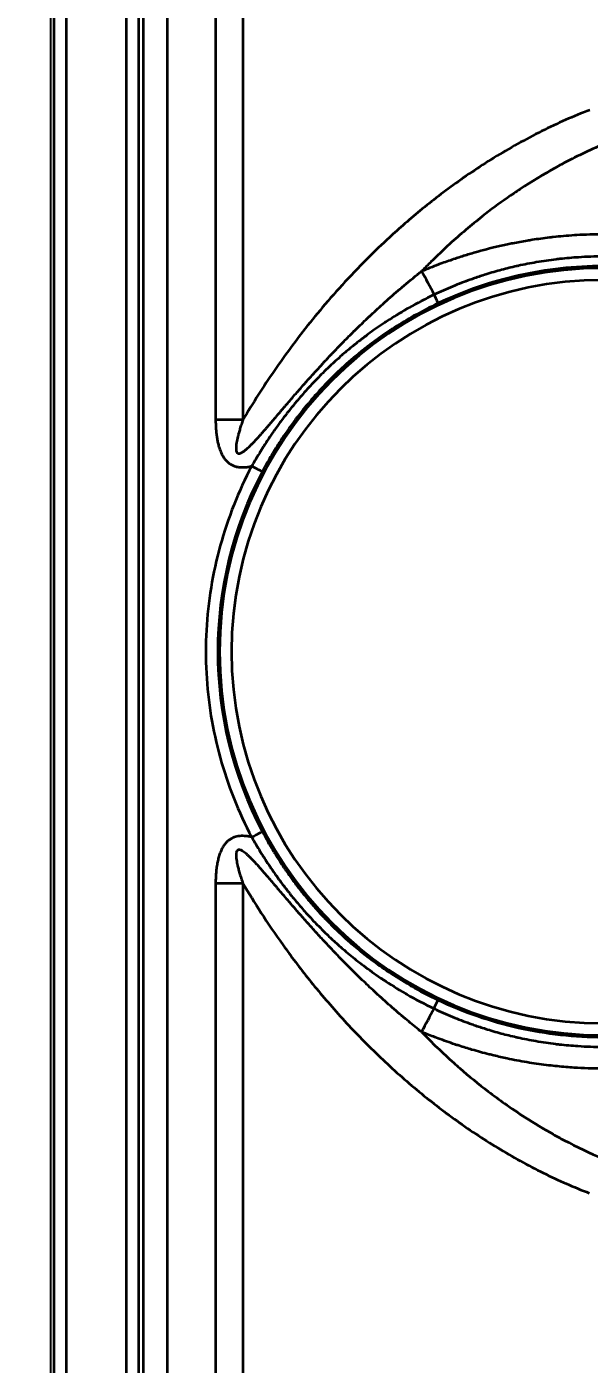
# Model space of a CAD drawing. Header units: millimetres. Extents: x 68 to 2000, y 100 to 2870.
# Drawn here: x 518.3 to 541.7, y 2348.9 to 2404.7 of the extents above; entities that cross this region are included whole.
import ezdxf

# ---------------------------------------------------------------- set-up
doc = ezdxf.new("R2010")
doc.units = ezdxf.units.MM
doc.header["$LTSCALE"] = 10
for name, color, linetype, lineweight in [('_Sichtbarkanten', 7, 'Continuous', 25), ('Bemaßung (ISO)', 7, 'Continuous', 25), ('Sichtbar schmal (ISO)', 7, 'Continuous', 35)]:
    doc.layers.add(name, color=color, linetype=linetype, lineweight=lineweight)
doc.styles.add('Notiztext (DIN)', font='verdana.ttf')
doc.dimstyles.new('Standard (DIN)', dxfattribs={"dimscale": 10, "dimtxt": 2.5, "dimasz": 2.5, "dimexe": 2, "dimexo": 4, "dimgap": 0.5, "dimtad": 1, "dimdec": 1, "dimrnd": 1e-08, "dimtxsty": 'Notiztext (DIN)', "dimcen": 0.09, "dimclrd": 256, "dimclre": 256, "dimclrt": 256, "dimadec": 0, "dimazin": 2, "dimtfac": 1, "dimtmove": 0, "dimatfit": 3, "dimfxl": 0, "dimtolj": 1, "dimtzin": 0, "dimlwd": -1, "dimlwe": -1, "dimarcsym": 0})

# ---------------------------------------------------------------- blocks, each defined once
blk = doc.blocks.new('*D76')
at = {"layer": 'Bemaßung (ISO)', "transparency": 16777216}
for p, q in [((449.279, 2523.67), (288.409, 2523.67)), ((308.409, 2498.67), (308.409, 2098.672)), ((484.32, 2073.672), (288.409, 2073.672))]:
    blk.add_line(p, q, dxfattribs=at)
for points in [[(304.243, 2498.67), (312.576, 2498.67), (308.409, 2523.67)], [(304.243, 2098.672), (312.576, 2098.672), (308.409, 2073.672)]]:
    blk.add_solid(points, dxfattribs=at)
at = {"layer": 'Defpoints', "color": 0, "transparency": 16777216}
for p in [(489.279, 2523.67), (308.409, 2073.672), (524.32, 2073.672)]:
    blk.add_point(p, dxfattribs=at)
at = {"layer": 'Bemaßung (ISO)', "transparency": 16777216, "insert": (277.385, 2267.66), "char_height": 25, "attachment_point": 1, "rotation": 90, "style": 'Notiztext (DIN)'}
blk.add_mtext('\\A1;450', dxfattribs=at)
blk = doc.blocks.new('*D78')
at = {"layer": 'Bemaßung (ISO)', "transparency": 16777216}
for p, q in [((484.438, 2423.661), (377.204, 2423.661)), ((397.204, 1748.679), (397.204, 2398.661)), ((484.438, 1723.679), (377.204, 1723.679))]:
    blk.add_line(p, q, dxfattribs=at)
for points in [[(393.038, 2398.661), (401.371, 2398.661), (397.204, 2423.661)], [(393.038, 1748.679), (401.371, 1748.679), (397.204, 1723.679)]]:
    blk.add_solid(points, dxfattribs=at)
at = {"layer": 'Defpoints', "color": 0, "transparency": 16777216}
for p in [(397.204, 2423.661), (524.438, 2423.661), (524.438, 1723.679)]:
    blk.add_point(p, dxfattribs=at)
at = {"layer": 'Bemaßung (ISO)', "transparency": 16777216, "insert": (366.18, 2043.306), "char_height": 25, "attachment_point": 1, "rotation": 90, "style": 'Notiztext (DIN)'}
blk.add_mtext('\\A1;700', dxfattribs=at)

msp = doc.modelspace()

# ---------------------------------------------------------------- linework, layer by layer
at = {"layer": '_Sichtbarkanten'}
msp.add_line((519.279, 1726.57), (519.279, 2420.77), dxfattribs=at)
at = {"layer": 'Sichtbar schmal (ISO)'}
for p, q in [((526.157, 2421.974), (526.157, 2388.349)), ((527.298, 2421.975), (527.298, 2388.349)), ((519.421, 1725.661), (519.421, 2421.679)), ((519.921, 2421.679), (519.921, 1725.661)), ((522.438, 1725.678), (522.438, 2421.662)), ((522.938, 2421.662), (522.938, 1725.678)), ((523.13, 2421.469), (523.153, 2171.286)), ((524.13, 2421.474), (524.153, 2171.292)), ((526.157, 2368.994), (526.157, 2203.349)), ((527.298, 2368.994), (527.298, 2203.349))]:
    msp.add_line(p, q, dxfattribs=at)
for radius in [16.009, 15.509]:
    msp.add_arc((542.329, 2378.67), radius, 90, 270, dxfattribs=at)
for centre, major_axis, ratio, start_param, end_param in [((536.283, 2391.657), (4.738, -8.806), 0.002481, 1.788189, 1.903747), ((535.232, 2393.663), (0.214, -0.452), 0.008931, 0.017454, 1.353571), ((526.157, 2388.297), (-10, 0), 0.005236, 4.598021, 4.712389), ((542.33, 2378.671), (-16.083, 0), 0.999985, 5.797168, 6.768757), ((527.667, 2386.417), (0.442, -0.234), 0.004629, 4.714836, 6.265732), ((527.664, 2370.932), (0.442, 0.233), 0.004632, 4.709946, 6.265732), ((526.157, 2368.942), (-10, 0), 0.005236, 4.598023, 4.71239), ((536.276, 2365.592), (4.733, 8.809), 0.002478, 1.779828, 1.894426), ((535.222, 2363.684), (0.214, 0.452), 0.013165, 4.921027, 6.265731)]:
    msp.add_ellipse(centre, major_axis=major_axis, ratio=ratio, start_param=start_param, end_param=end_param, dxfattribs=at)
for points, knots in [([(541.768, 2401.271), (541.093, 2401.013), (539.762, 2400.428), (537.738, 2399.298), (535.927, 2398.065), (534.373, 2396.831), (533.048, 2395.637), (531.914, 2394.498), (530.937, 2393.421), (530.083, 2392.396), (529.316, 2391.401), (528.604, 2390.405), (527.93, 2389.389), (527.505, 2388.698), (527.298, 2388.349)], [0, 0, 0, 0, 0.0833333, 0.1666667, 0.25, 0.3333333, 0.4166667, 0.5, 0.5833333, 0.6666667, 0.75, 0.8333333, 0.9166667, 0.9999999, 0.9999999, 0.9999999, 0.9999999]), ([(542.339, 2399.836), (541.756, 2399.593), (541.176, 2399.317), (540.594, 2399.005), (540.5, 2398.955), (540.406, 2398.903), (540.313, 2398.851), (539.824, 2398.579), (539.338, 2398.283), (538.871, 2397.975), (538.69, 2397.856), (538.513, 2397.735), (538.338, 2397.613), (537.975, 2397.358), (537.626, 2397.098), (537.294, 2396.837), (537.052, 2396.647), (536.82, 2396.457), (536.595, 2396.267), (536.363, 2396.07), (536.139, 2395.874), (535.924, 2395.678), (535.648, 2395.428), (535.387, 2395.179), (535.14, 2394.935), (535.008, 2394.804), (534.879, 2394.674), (534.755, 2394.546)], [0, 0, 0, 0, 0.2, 0.2, 0.2, 0.232255, 0.232255, 0.232255, 0.4, 0.4, 0.4, 0.464894, 0.464894, 0.464894, 0.6, 0.6, 0.6, 0.698166, 0.698166, 0.698166, 0.8, 0.8, 0.8, 0.930368, 0.930368, 0.930368, 1, 1, 1, 1]), ([(542.339, 2396.083), (541.948, 2396.083), (541.577, 2396.071), (541.23, 2396.051), (541.197, 2396.049), (541.165, 2396.047), (541.133, 2396.045), (540.818, 2396.025), (540.523, 2395.999), (540.243, 2395.968), (540.19, 2395.962), (540.137, 2395.956), (540.085, 2395.95), (539.832, 2395.92), (539.592, 2395.886), (539.361, 2395.85), (539.295, 2395.84), (539.23, 2395.829), (539.165, 2395.819), (538.956, 2395.784), (538.756, 2395.747), (538.562, 2395.708), (538.487, 2395.693), (538.414, 2395.678), (538.342, 2395.663), (538.162, 2395.625), (537.987, 2395.585), (537.817, 2395.544), (537.739, 2395.525), (537.662, 2395.506), (537.586, 2395.487), (537.423, 2395.446), (537.263, 2395.403), (537.104, 2395.359), (537.025, 2395.337), (536.946, 2395.314), (536.867, 2395.291), (536.706, 2395.244), (536.545, 2395.194), (536.384, 2395.143), (536.308, 2395.119), (536.233, 2395.094), (536.157, 2395.069), (535.975, 2395.008), (535.793, 2394.945), (535.612, 2394.879), (535.559, 2394.86), (535.506, 2394.84), (535.452, 2394.82), (535.219, 2394.733), (534.986, 2394.642), (534.755, 2394.546)], [0, 0, 0, 0, 0.101638, 0.101638, 0.101638, 0.111111, 0.111111, 0.111111, 0.204522, 0.204522, 0.204522, 0.222222, 0.222222, 0.222222, 0.308469, 0.308469, 0.308469, 0.333333, 0.333333, 0.333333, 0.413699, 0.413699, 0.413699, 0.444444, 0.444444, 0.444444, 0.520849, 0.520849, 0.520849, 0.555556, 0.555556, 0.555556, 0.629682, 0.629682, 0.629682, 0.666667, 0.666667, 0.666667, 0.742251, 0.742251, 0.742251, 0.777778, 0.777778, 0.777778, 0.863645, 0.863645, 0.863645, 0.888889, 0.888889, 0.888889, 1, 1, 1, 1]), ([(542.339, 2395.158), (541.991, 2395.158), (541.642, 2395.147), (541.294, 2395.125), (541.035, 2395.109), (540.776, 2395.086), (540.518, 2395.057), (540.467, 2395.052), (540.416, 2395.046), (540.366, 2395.04), (540.089, 2395.006), (539.813, 2394.966), (539.538, 2394.919), (539.288, 2394.875), (539.038, 2394.826), (538.789, 2394.771), (538.765, 2394.766), (538.741, 2394.761), (538.717, 2394.755), (538.508, 2394.708), (538.301, 2394.657), (538.094, 2394.602), (537.872, 2394.543), (537.652, 2394.479), (537.433, 2394.41), (537.274, 2394.361), (537.117, 2394.309), (536.96, 2394.255), (536.896, 2394.232), (536.832, 2394.21), (536.768, 2394.187), (536.529, 2394.101), (536.293, 2394.01), (536.06, 2393.913), (535.797, 2393.805), (535.538, 2393.689), (535.282, 2393.568)], [0, 0, 0, 0, 0.1433317, 0.1433317, 0.1433317, 0.25, 0.25, 0.25, 0.2710539, 0.2710539, 0.2710539, 0.3854819, 0.3854819, 0.3854819, 0.4898033, 0.4898033, 0.4898033, 0.5, 0.5, 0.5, 0.5875475, 0.5875475, 0.5875475, 0.6817628, 0.6817628, 0.6817628, 0.75, 0.75, 0.75, 0.7779936, 0.7779936, 0.7779936, 0.8824416, 0.8824416, 0.8824416, 0.9999992, 0.9999992, 0.9999992, 0.9999992]), ([(527.298, 2388.349), (527.274, 2388.281), (527.252, 2388.216), (527.231, 2388.153), (527.21, 2388.091), (527.191, 2388.031), (527.174, 2387.974), (527.156, 2387.916), (527.14, 2387.861), (527.125, 2387.808), (527.124, 2387.805), (527.123, 2387.801), (527.122, 2387.797), (527.109, 2387.749), (527.096, 2387.702), (527.085, 2387.657), (527.084, 2387.653), (527.083, 2387.648), (527.082, 2387.644), (527.072, 2387.6), (527.062, 2387.559), (527.054, 2387.52), (527.053, 2387.515), (527.052, 2387.51), (527.051, 2387.505), (527.043, 2387.467), (527.036, 2387.43), (527.03, 2387.396), (527.03, 2387.391), (527.029, 2387.385), (527.028, 2387.38), (527.023, 2387.347), (527.018, 2387.316), (527.015, 2387.286), (527.015, 2387.28), (527.014, 2387.275), (527.014, 2387.27), (527.011, 2387.241), (527.009, 2387.215), (527.008, 2387.19), (527.008, 2387.184), (527.008, 2387.179), (527.008, 2387.174), (527.008, 2387.15), (527.009, 2387.128), (527.01, 2387.108), (527.011, 2387.103), (527.011, 2387.098), (527.012, 2387.093), (527.014, 2387.075), (527.017, 2387.058), (527.02, 2387.043), (527.022, 2387.039), (527.023, 2387.035), (527.024, 2387.031), (527.028, 2387.017), (527.033, 2387.005), (527.039, 2386.995), (527.041, 2386.991), (527.042, 2386.988), (527.044, 2386.985), (527.05, 2386.976), (527.057, 2386.968), (527.064, 2386.962), (527.067, 2386.96), (527.07, 2386.958), (527.072, 2386.956), (527.08, 2386.95), (527.088, 2386.946), (527.098, 2386.944), (527.101, 2386.942), (527.105, 2386.941), (527.109, 2386.941), (527.119, 2386.939), (527.13, 2386.939), (527.142, 2386.94), (527.147, 2386.94), (527.153, 2386.941), (527.159, 2386.942), (527.171, 2386.944), (527.185, 2386.948), (527.199, 2386.954), (527.206, 2386.956), (527.213, 2386.959), (527.221, 2386.963), (527.236, 2386.97), (527.251, 2386.978), (527.268, 2386.987), (527.277, 2386.992), (527.286, 2386.998), (527.296, 2387.004), (527.312, 2387.015), (527.329, 2387.027), (527.347, 2387.04), (527.358, 2387.048), (527.37, 2387.057), (527.381, 2387.066), (527.399, 2387.08), (527.418, 2387.096), (527.438, 2387.112), (527.451, 2387.123), (527.464, 2387.135), (527.478, 2387.147), (527.497, 2387.164), (527.517, 2387.183), (527.538, 2387.202), (527.553, 2387.216), (527.568, 2387.231), (527.584, 2387.246), (527.605, 2387.266), (527.625, 2387.287), (527.646, 2387.308), (527.664, 2387.325), (527.681, 2387.343), (527.699, 2387.362), (527.72, 2387.383), (527.741, 2387.405), (527.763, 2387.428), (527.783, 2387.449), (527.802, 2387.47), (527.823, 2387.492), (527.844, 2387.515), (527.866, 2387.539), (527.888, 2387.563), (527.91, 2387.587), (527.933, 2387.612), (527.955, 2387.637), (527.978, 2387.662), (528, 2387.687), (528.023, 2387.713), (528.048, 2387.741), (528.073, 2387.769), (528.099, 2387.799), (528.122, 2387.825), (528.146, 2387.852), (528.17, 2387.879), (528.198, 2387.911), (528.226, 2387.944), (528.256, 2387.978), (528.279, 2388.005), (528.304, 2388.034), (528.329, 2388.062), (528.36, 2388.099), (528.393, 2388.137), (528.426, 2388.176), (528.451, 2388.205), (528.476, 2388.235), (528.502, 2388.265), (528.538, 2388.307), (528.575, 2388.35), (528.613, 2388.395), (528.639, 2388.425), (528.665, 2388.456), (528.692, 2388.487), (528.733, 2388.535), (528.775, 2388.584), (528.818, 2388.635), (528.845, 2388.666), (528.871, 2388.698), (528.899, 2388.73), (528.945, 2388.785), (528.993, 2388.841), (529.043, 2388.899), (529.07, 2388.931), (529.098, 2388.963), (529.126, 2388.997), (529.179, 2389.058), (529.234, 2389.122), (529.291, 2389.188), (529.319, 2389.221), (529.348, 2389.254), (529.377, 2389.288), (529.437, 2389.358), (529.5, 2389.43), (529.565, 2389.505), (529.594, 2389.538), (529.624, 2389.572), (529.654, 2389.607), (529.723, 2389.686), (529.794, 2389.767), (529.868, 2389.851), (529.898, 2389.885), (529.929, 2389.919), (529.959, 2389.954), (530.038, 2390.042), (530.119, 2390.133), (530.203, 2390.227), (530.234, 2390.26), (530.264, 2390.294), (530.295, 2390.329), (530.384, 2390.427), (530.476, 2390.528), (530.572, 2390.631), (530.602, 2390.664), (530.633, 2390.698), (530.664, 2390.731), (530.765, 2390.84), (530.869, 2390.951), (530.978, 2391.066), (531.008, 2391.098), (531.039, 2391.13), (531.07, 2391.163), (531.184, 2391.283), (531.303, 2391.407), (531.428, 2391.534), (531.458, 2391.565), (531.489, 2391.596), (531.52, 2391.628), (531.651, 2391.761), (531.787, 2391.898), (531.931, 2392.04), (531.961, 2392.07), (531.991, 2392.099), (532.022, 2392.129), (532.173, 2392.277), (532.33, 2392.429), (532.497, 2392.587), (532.526, 2392.615), (532.556, 2392.642), (532.586, 2392.671), (532.76, 2392.834), (532.943, 2393.003), (533.136, 2393.177), (533.164, 2393.202), (533.192, 2393.228), (533.221, 2393.253), (533.422, 2393.434), (533.635, 2393.619), (533.86, 2393.811), (533.887, 2393.834), (533.913, 2393.856), (533.939, 2393.878), (534.174, 2394.077), (534.422, 2394.281), (534.685, 2394.491), (534.708, 2394.509), (534.732, 2394.528), (534.755, 2394.546)], [0, 0, 0, 0, 0.0243902, 0.0243902, 0.0243902, 0.0487805, 0.0487805, 0.0487805, 0.0731707, 0.0731707, 0.0731707, 0.0748525, 0.0748525, 0.0748525, 0.097561, 0.097561, 0.097561, 0.0998042, 0.0998042, 0.0998042, 0.1219512, 0.1219512, 0.1219512, 0.1247565, 0.1247565, 0.1247565, 0.1463415, 0.1463415, 0.1463415, 0.1497071, 0.1497071, 0.1497071, 0.1707317, 0.1707317, 0.1707317, 0.1746544, 0.1746544, 0.1746544, 0.195122, 0.195122, 0.195122, 0.1996026, 0.1996026, 0.1996026, 0.2195122, 0.2195122, 0.2195122, 0.2245602, 0.2245602, 0.2245602, 0.2439024, 0.2439024, 0.2439024, 0.2495159, 0.2495159, 0.2495159, 0.2682927, 0.2682927, 0.2682927, 0.274507, 0.274507, 0.274507, 0.2926829, 0.2926829, 0.2926829, 0.2994542, 0.2994542, 0.2994542, 0.3170732, 0.3170732, 0.3170732, 0.3243379, 0.3243379, 0.3243379, 0.3414634, 0.3414634, 0.3414634, 0.3493094, 0.3493094, 0.3493094, 0.3658537, 0.3658537, 0.3658537, 0.374264, 0.374264, 0.374264, 0.3902439, 0.3902439, 0.3902439, 0.3992179, 0.3992179, 0.3992179, 0.4146341, 0.4146341, 0.4146341, 0.4241554, 0.4241554, 0.4241554, 0.4390244, 0.4390244, 0.4390244, 0.4491081, 0.4491081, 0.4491081, 0.4634146, 0.4634146, 0.4634146, 0.4740676, 0.4740676, 0.4740676, 0.4878049, 0.4878049, 0.4878049, 0.4990229, 0.4990229, 0.4990229, 0.5121951, 0.5121951, 0.5121951, 0.5239678, 0.5239678, 0.5239678, 0.5365854, 0.5365854, 0.5365854, 0.5489158, 0.5489158, 0.5489158, 0.5609756, 0.5609756, 0.5609756, 0.5738665, 0.5738665, 0.5738665, 0.5853659, 0.5853659, 0.5853659, 0.5988164, 0.5988164, 0.5988164, 0.6097561, 0.6097561, 0.6097561, 0.6237675, 0.6237675, 0.6237675, 0.6341463, 0.6341463, 0.6341463, 0.6487196, 0.6487196, 0.6487196, 0.6585366, 0.6585366, 0.6585366, 0.673669, 0.673669, 0.673669, 0.6829268, 0.6829268, 0.6829268, 0.6986186, 0.6986186, 0.6986186, 0.7073171, 0.7073171, 0.7073171, 0.7235686, 0.7235686, 0.7235686, 0.7317073, 0.7317073, 0.7317073, 0.7485181, 0.7485181, 0.7485181, 0.7560976, 0.7560976, 0.7560976, 0.7734719, 0.7734719, 0.7734719, 0.7804878, 0.7804878, 0.7804878, 0.798426, 0.798426, 0.798426, 0.804878, 0.804878, 0.804878, 0.8233734, 0.8233734, 0.8233734, 0.8292683, 0.8292683, 0.8292683, 0.8483203, 0.8483203, 0.8483203, 0.8536585, 0.8536585, 0.8536585, 0.8732712, 0.8732712, 0.8732712, 0.8780488, 0.8780488, 0.8780488, 0.8982225, 0.8982225, 0.8982225, 0.902439, 0.902439, 0.902439, 0.9231742, 0.9231742, 0.9231742, 0.9268293, 0.9268293, 0.9268293, 0.9481242, 0.9481242, 0.9481242, 0.9512195, 0.9512195, 0.9512195, 0.9730789, 0.9730789, 0.9730789, 0.9756098, 0.9756098, 0.9756098, 0.9980173, 0.9980173, 0.9980173, 0.9999998, 0.9999998, 0.9999998, 0.9999998]), ([(542.329, 2394.758), (541.737, 2394.758), (541.144, 2394.725), (540.555, 2394.66), (539.965, 2394.594), (539.378, 2394.496), (538.798, 2394.365), (538.218, 2394.235), (537.644, 2394.072), (537.084, 2393.879), (536.524, 2393.686), (535.978, 2393.463), (535.446, 2393.211)], [0, 0, 0, 0, 0.25, 0.25, 0.25, 0.5, 0.5, 0.5, 0.75, 0.75, 0.75, 1, 1, 1, 1]), ([(535.282, 2393.568), (534.906, 2393.388), (534.553, 2393.204), (534.225, 2393.018), (534.197, 2393.002), (534.168, 2392.986), (534.14, 2392.97), (533.845, 2392.8), (533.57, 2392.631), (533.312, 2392.463), (533.262, 2392.43), (533.213, 2392.398), (533.164, 2392.365), (532.936, 2392.213), (532.721, 2392.062), (532.517, 2391.912), (532.453, 2391.864), (532.389, 2391.817), (532.327, 2391.77), (532.151, 2391.637), (531.983, 2391.504), (531.824, 2391.374), (531.75, 2391.313), (531.678, 2391.253), (531.607, 2391.193), (531.472, 2391.079), (531.342, 2390.966), (531.219, 2390.854), (531.138, 2390.782), (531.06, 2390.711), (530.985, 2390.64), (530.882, 2390.544), (530.783, 2390.45), (530.688, 2390.357), (530.605, 2390.275), (530.524, 2390.194), (530.445, 2390.114), (530.369, 2390.036), (530.294, 2389.958), (530.222, 2389.882), (530.137, 2389.792), (530.055, 2389.704), (529.976, 2389.617), (529.92, 2389.555), (529.865, 2389.493), (529.811, 2389.432), (529.727, 2389.336), (529.645, 2389.242), (529.567, 2389.149), (529.527, 2389.101), (529.487, 2389.054), (529.449, 2389.007), (529.365, 2388.906), (529.285, 2388.807), (529.209, 2388.71), (529.181, 2388.675), (529.154, 2388.641), (529.127, 2388.607), (529.046, 2388.502), (528.968, 2388.399), (528.894, 2388.299), (528.876, 2388.276), (528.859, 2388.253), (528.842, 2388.23), (528.763, 2388.122), (528.688, 2388.018), (528.616, 2387.916), (528.607, 2387.903), (528.598, 2387.891), (528.589, 2387.878), (528.513, 2387.768), (528.44, 2387.663), (528.372, 2387.561), (528.37, 2387.557), (528.367, 2387.553), (528.365, 2387.549), (528.295, 2387.445), (528.229, 2387.344), (528.167, 2387.248), (528.164, 2387.242), (528.161, 2387.237), (528.158, 2387.232), (528.097, 2387.137), (528.039, 2387.045), (527.986, 2386.958), (527.98, 2386.949), (527.975, 2386.94), (527.97, 2386.932), (527.915, 2386.842), (527.864, 2386.757), (527.816, 2386.675), (527.813, 2386.67), (527.81, 2386.665), (527.807, 2386.659), (527.757, 2386.573), (527.71, 2386.492), (527.667, 2386.415)], [0, 0, 0, 0, 0.057484, 0.057484, 0.057484, 0.0625, 0.0625, 0.0625, 0.114909, 0.114909, 0.114909, 0.125, 0.125, 0.125, 0.17247, 0.17247, 0.17247, 0.1875, 0.1875, 0.1875, 0.230136, 0.230136, 0.230136, 0.25, 0.25, 0.25, 0.287898, 0.287898, 0.287898, 0.3125, 0.3125, 0.3125, 0.345748, 0.345748, 0.345748, 0.375, 0.375, 0.375, 0.403676, 0.403676, 0.403676, 0.4375, 0.4375, 0.4375, 0.461673, 0.461673, 0.461673, 0.5, 0.5, 0.5, 0.519732, 0.519732, 0.519732, 0.5625, 0.5625, 0.5625, 0.577841, 0.577841, 0.577841, 0.625, 0.625, 0.625, 0.635955, 0.635955, 0.635955, 0.6875, 0.6875, 0.6875, 0.693993, 0.693993, 0.693993, 0.75, 0.75, 0.75, 0.752043, 0.752043, 0.752043, 0.809479, 0.809479, 0.809479, 0.8125, 0.8125, 0.8125, 0.869366, 0.869366, 0.869366, 0.875, 0.875, 0.875, 0.933649, 0.933649, 0.933649, 0.9375, 0.9375, 0.9375, 1, 1, 1, 1]), ([(535.446, 2393.211), (535.079, 2393.038), (534.737, 2392.859), (534.417, 2392.678), (534.39, 2392.663), (534.362, 2392.647), (534.334, 2392.631), (534.047, 2392.467), (533.78, 2392.302), (533.529, 2392.138), (533.481, 2392.106), (533.433, 2392.075), (533.386, 2392.043), (533.164, 2391.895), (532.955, 2391.747), (532.758, 2391.601), (532.695, 2391.555), (532.634, 2391.508), (532.574, 2391.462), (532.403, 2391.332), (532.241, 2391.203), (532.086, 2391.075), (532.015, 2391.016), (531.944, 2390.957), (531.876, 2390.898), (531.745, 2390.787), (531.62, 2390.676), (531.501, 2390.567), (531.423, 2390.496), (531.348, 2390.426), (531.275, 2390.357), (531.176, 2390.263), (531.08, 2390.171), (530.989, 2390.08), (530.908, 2389.999), (530.83, 2389.92), (530.755, 2389.842), (530.681, 2389.765), (530.609, 2389.689), (530.54, 2389.614), (530.458, 2389.526), (530.38, 2389.439), (530.304, 2389.354), (530.25, 2389.293), (530.197, 2389.233), (530.146, 2389.173), (530.064, 2389.078), (529.986, 2388.985), (529.911, 2388.894), (529.873, 2388.848), (529.835, 2388.801), (529.798, 2388.755), (529.718, 2388.656), (529.642, 2388.558), (529.569, 2388.463), (529.542, 2388.428), (529.517, 2388.395), (529.491, 2388.361), (529.413, 2388.257), (529.339, 2388.156), (529.269, 2388.058), (529.252, 2388.035), (529.236, 2388.012), (529.22, 2387.99), (529.144, 2387.884), (529.073, 2387.78), (529.005, 2387.68), (528.997, 2387.667), (528.988, 2387.655), (528.98, 2387.642), (528.907, 2387.534), (528.839, 2387.429), (528.774, 2387.328), (528.772, 2387.324), (528.77, 2387.321), (528.767, 2387.317), (528.702, 2387.213), (528.64, 2387.114), (528.581, 2387.017), (528.578, 2387.012), (528.575, 2387.007), (528.572, 2387.002), (528.515, 2386.907), (528.461, 2386.816), (528.41, 2386.729), (528.405, 2386.72), (528.4, 2386.711), (528.395, 2386.703), (528.344, 2386.613), (528.296, 2386.528), (528.251, 2386.446), (528.248, 2386.441), (528.245, 2386.435), (528.242, 2386.43), (528.194, 2386.344), (528.15, 2386.261), (528.109, 2386.184)], [0, 0, 0, 0, 0.057484, 0.057484, 0.057484, 0.0625, 0.0625, 0.0625, 0.11491, 0.11491, 0.11491, 0.125, 0.125, 0.125, 0.172471, 0.172471, 0.172471, 0.1875, 0.1875, 0.1875, 0.230136, 0.230136, 0.230136, 0.25, 0.25, 0.25, 0.287898, 0.287898, 0.287898, 0.3125, 0.3125, 0.3125, 0.345749, 0.345749, 0.345749, 0.375, 0.375, 0.375, 0.403676, 0.403676, 0.403676, 0.4375, 0.4375, 0.4375, 0.461673, 0.461673, 0.461673, 0.5, 0.5, 0.5, 0.519732, 0.519732, 0.519732, 0.5625, 0.5625, 0.5625, 0.577841, 0.577841, 0.577841, 0.625, 0.625, 0.625, 0.635955, 0.635955, 0.635955, 0.6875, 0.6875, 0.6875, 0.693993, 0.693993, 0.693993, 0.75, 0.75, 0.75, 0.752043, 0.752043, 0.752043, 0.809479, 0.809479, 0.809479, 0.8125, 0.8125, 0.8125, 0.869365, 0.869365, 0.869365, 0.875, 0.875, 0.875, 0.933649, 0.933649, 0.933649, 0.9375, 0.9375, 0.9375, 1, 1, 1, 1]), ([(526.157, 2388.349), (526.157, 2388.269), (526.16, 2388.115), (526.172, 2387.9), (526.193, 2387.7), (526.222, 2387.513), (526.258, 2387.34), (526.303, 2387.181), (526.355, 2387.035), (526.416, 2386.902), (526.486, 2386.782), (526.564, 2386.677), (526.648, 2386.589), (526.736, 2386.518), (526.829, 2386.461), (526.935, 2386.414), (527.058, 2386.38), (527.196, 2386.362), (527.343, 2386.361), (527.5, 2386.378), (527.61, 2386.401), (527.667, 2386.415)], [0, 0, 0, 0, 0.0526316, 0.1052632, 0.1578947, 0.2105263, 0.2631579, 0.3157895, 0.3684211, 0.4210526, 0.4736842, 0.5263158, 0.5789474, 0.6315789, 0.6842105, 0.7368421, 0.7894737, 0.8421053, 0.8947368, 0.9473684, 1, 1, 1, 1]), ([(527.667, 2386.415), (527.387, 2385.885), (526.888, 2384.803), (526.317, 2383.102), (525.932, 2381.351), (525.739, 2379.569), (525.738, 2377.776), (525.931, 2375.993), (526.315, 2374.242), (526.886, 2372.541), (527.384, 2371.459), (527.664, 2370.929)], [0, 0, 0, 0, 0.1111111, 0.2222222, 0.3333333, 0.4444444, 0.5555556, 0.6666667, 0.7777778, 0.8888889, 1, 1, 1, 1]), ([(527.664, 2370.929), (527.612, 2370.942), (527.512, 2370.962), (527.367, 2370.979), (527.23, 2370.982), (527.102, 2370.97), (526.986, 2370.944), (526.88, 2370.906), (526.782, 2370.855), (526.686, 2370.787), (526.591, 2370.697), (526.501, 2370.585), (526.421, 2370.451), (526.352, 2370.3), (526.292, 2370.13), (526.244, 2369.942), (526.205, 2369.735), (526.178, 2369.511), (526.161, 2369.266), (526.157, 2369.087), (526.157, 2368.994)], [0, 0, 0, 0, 0.0555556, 0.1111111, 0.1666667, 0.2222222, 0.2777778, 0.3333333, 0.3888889, 0.4444444, 0.5, 0.5555556, 0.6111111, 0.6666667, 0.7222222, 0.7777778, 0.8333333, 0.8888889, 0.9444444, 0.9999998, 0.9999998, 0.9999998, 0.9999998]), ([(528.106, 2371.165), (528.147, 2371.086), (528.192, 2371.003), (528.24, 2370.916), (528.243, 2370.91), (528.246, 2370.904), (528.25, 2370.899), (528.295, 2370.817), (528.343, 2370.731), (528.394, 2370.642), (528.402, 2370.629), (528.41, 2370.615), (528.417, 2370.602), (528.466, 2370.518), (528.517, 2370.431), (528.572, 2370.341), (528.585, 2370.32), (528.598, 2370.298), (528.611, 2370.276), (528.663, 2370.192), (528.717, 2370.105), (528.774, 2370.015), (528.794, 2369.984), (528.814, 2369.953), (528.834, 2369.922), (528.888, 2369.838), (528.946, 2369.751), (529.006, 2369.662), (529.033, 2369.622), (529.061, 2369.581), (529.09, 2369.539), (529.147, 2369.456), (529.207, 2369.371), (529.269, 2369.284), (529.306, 2369.232), (529.345, 2369.179), (529.384, 2369.126), (529.443, 2369.046), (529.505, 2368.963), (529.569, 2368.879), (529.619, 2368.815), (529.669, 2368.75), (529.722, 2368.683), (529.783, 2368.606), (529.846, 2368.527), (529.912, 2368.447), (529.976, 2368.369), (530.043, 2368.29), (530.112, 2368.209), (530.174, 2368.136), (530.238, 2368.063), (530.304, 2367.988), (530.388, 2367.894), (530.474, 2367.799), (530.564, 2367.702), (530.626, 2367.636), (530.69, 2367.568), (530.755, 2367.501), (530.862, 2367.39), (530.973, 2367.277), (531.091, 2367.163), (531.15, 2367.104), (531.212, 2367.045), (531.275, 2366.986), (531.411, 2366.857), (531.554, 2366.726), (531.705, 2366.592), (531.761, 2366.544), (531.817, 2366.494), (531.875, 2366.445), (532.048, 2366.297), (532.231, 2366.146), (532.427, 2365.994), (532.474, 2365.957), (532.523, 2365.919), (532.572, 2365.882), (532.791, 2365.714), (533.025, 2365.545), (533.275, 2365.374), (533.31, 2365.35), (533.346, 2365.326), (533.382, 2365.302), (533.657, 2365.118), (533.952, 2364.933), (534.271, 2364.748), (534.29, 2364.737), (534.309, 2364.726), (534.328, 2364.715), (534.67, 2364.519), (535.039, 2364.324), (535.436, 2364.136)], [0.0000001, 0.0000001, 0.0000001, 0.0000001, 0.0625, 0.0625, 0.0625, 0.0666925, 0.0666925, 0.0666925, 0.125, 0.125, 0.125, 0.1336397, 0.1336397, 0.1336397, 0.1875, 0.1875, 0.1875, 0.20031, 0.20031, 0.20031, 0.25, 0.25, 0.25, 0.2668842, 0.2668842, 0.2668842, 0.3125, 0.3125, 0.3125, 0.3333788, 0.3333788, 0.3333788, 0.375, 0.375, 0.375, 0.3998252, 0.3998252, 0.3998252, 0.4375, 0.4375, 0.4375, 0.4663398, 0.4663398, 0.4663398, 0.5, 0.5, 0.5, 0.5329257, 0.5329257, 0.5329257, 0.5625, 0.5625, 0.5625, 0.5995953, 0.5995953, 0.5995953, 0.625, 0.625, 0.625, 0.6663604, 0.6663604, 0.6663604, 0.6875, 0.6875, 0.6875, 0.7332316, 0.7332316, 0.7332316, 0.75, 0.75, 0.75, 0.8002348, 0.8002348, 0.8002348, 0.8125, 0.8125, 0.8125, 0.8672652, 0.8672652, 0.8672652, 0.875, 0.875, 0.875, 0.9340125, 0.9340125, 0.9340125, 0.9375, 0.9375, 0.9375, 1, 1, 1, 1]), ([(527.664, 2370.929), (527.707, 2370.851), (527.754, 2370.769), (527.805, 2370.682), (527.808, 2370.676), (527.812, 2370.67), (527.815, 2370.664), (527.863, 2370.583), (527.914, 2370.497), (527.969, 2370.408), (527.977, 2370.395), (527.985, 2370.381), (527.993, 2370.368), (528.045, 2370.284), (528.099, 2370.197), (528.157, 2370.106), (528.171, 2370.085), (528.185, 2370.063), (528.199, 2370.041), (528.254, 2369.956), (528.312, 2369.868), (528.372, 2369.777), (528.393, 2369.746), (528.414, 2369.715), (528.435, 2369.684), (528.493, 2369.599), (528.553, 2369.511), (528.617, 2369.421), (528.646, 2369.38), (528.675, 2369.338), (528.705, 2369.296), (528.766, 2369.212), (528.829, 2369.126), (528.894, 2369.038), (528.933, 2368.985), (528.973, 2368.932), (529.015, 2368.878), (529.077, 2368.796), (529.142, 2368.712), (529.209, 2368.627), (529.261, 2368.561), (529.314, 2368.495), (529.369, 2368.428), (529.433, 2368.349), (529.499, 2368.269), (529.568, 2368.188), (529.635, 2368.108), (529.704, 2368.027), (529.777, 2367.945), (529.841, 2367.871), (529.908, 2367.796), (529.977, 2367.72), (530.064, 2367.625), (530.154, 2367.528), (530.247, 2367.429), (530.312, 2367.361), (530.378, 2367.293), (530.446, 2367.223), (530.557, 2367.111), (530.672, 2366.996), (530.794, 2366.879), (530.856, 2366.819), (530.919, 2366.759), (530.985, 2366.698), (531.126, 2366.566), (531.274, 2366.432), (531.43, 2366.296), (531.488, 2366.246), (531.546, 2366.196), (531.606, 2366.146), (531.785, 2365.994), (531.974, 2365.84), (532.175, 2365.684), (532.225, 2365.646), (532.275, 2365.608), (532.325, 2365.569), (532.551, 2365.398), (532.792, 2365.224), (533.05, 2365.049), (533.086, 2365.025), (533.123, 2365), (533.16, 2364.975), (533.444, 2364.786), (533.747, 2364.596), (534.075, 2364.406), (534.095, 2364.395), (534.114, 2364.383), (534.134, 2364.372), (534.485, 2364.171), (534.864, 2363.97), (535.272, 2363.775)], [0, 0, 0, 0, 0.0625, 0.0625, 0.0625, 0.0666936, 0.0666936, 0.0666936, 0.125, 0.125, 0.125, 0.1336405, 0.1336405, 0.1336405, 0.1875, 0.1875, 0.1875, 0.2003115, 0.2003115, 0.2003115, 0.25, 0.25, 0.25, 0.2668854, 0.2668854, 0.2668854, 0.3125, 0.3125, 0.3125, 0.3333799, 0.3333799, 0.3333799, 0.375, 0.375, 0.375, 0.3998262, 0.3998262, 0.3998262, 0.4375, 0.4375, 0.4375, 0.4663407, 0.4663407, 0.4663407, 0.5, 0.5, 0.5, 0.5329267, 0.5329267, 0.5329267, 0.5625, 0.5625, 0.5625, 0.5995962, 0.5995962, 0.5995962, 0.625, 0.625, 0.625, 0.6663612, 0.6663612, 0.6663612, 0.6875, 0.6875, 0.6875, 0.7332324, 0.7332324, 0.7332324, 0.75, 0.75, 0.75, 0.8002355, 0.8002355, 0.8002355, 0.8125, 0.8125, 0.8125, 0.8672658, 0.8672658, 0.8672658, 0.875, 0.875, 0.875, 0.9340134, 0.9340134, 0.9340134, 0.9375, 0.9375, 0.9375, 0.9999999, 0.9999999, 0.9999999, 0.9999999]), ([(534.75, 2362.801), (534.707, 2362.835), (534.664, 2362.869), (534.622, 2362.904), (534.437, 2363.051), (534.257, 2363.199), (534.081, 2363.346), (533.865, 2363.526), (533.657, 2363.705), (533.453, 2363.884), (533.25, 2364.063), (533.051, 2364.242), (532.855, 2364.422), (532.835, 2364.44), (532.815, 2364.458), (532.796, 2364.477), (532.62, 2364.639), (532.447, 2364.802), (532.277, 2364.966), (532.087, 2365.149), (531.901, 2365.332), (531.721, 2365.511), (531.542, 2365.691), (531.37, 2365.867), (531.208, 2366.035), (531.201, 2366.043), (531.193, 2366.051), (531.185, 2366.06), (531.032, 2366.218), (530.889, 2366.37), (530.755, 2366.514), (530.615, 2366.664), (530.484, 2366.807), (530.361, 2366.942), (530.239, 2367.076), (530.124, 2367.204), (530.015, 2367.326), (529.948, 2367.401), (529.884, 2367.474), (529.821, 2367.545), (529.782, 2367.589), (529.745, 2367.632), (529.707, 2367.675), (529.61, 2367.785), (529.519, 2367.891), (529.432, 2367.991), (529.345, 2368.092), (529.263, 2368.187), (529.184, 2368.279), (529.106, 2368.37), (529.031, 2368.457), (528.96, 2368.54), (528.889, 2368.624), (528.822, 2368.703), (528.757, 2368.779), (528.722, 2368.82), (528.688, 2368.859), (528.655, 2368.898), (528.627, 2368.931), (528.599, 2368.964), (528.572, 2368.996), (528.513, 2369.065), (528.457, 2369.131), (528.403, 2369.194), (528.349, 2369.256), (528.298, 2369.316), (528.248, 2369.373), (528.199, 2369.43), (528.151, 2369.484), (528.106, 2369.536), (528.06, 2369.588), (528.016, 2369.638), (527.974, 2369.685), (527.932, 2369.732), (527.891, 2369.777), (527.851, 2369.82), (527.812, 2369.863), (527.773, 2369.904), (527.736, 2369.942), (527.699, 2369.981), (527.664, 2370.017), (527.629, 2370.051), (527.615, 2370.066), (527.6, 2370.081), (527.586, 2370.095), (527.567, 2370.113), (527.548, 2370.13), (527.53, 2370.147), (527.499, 2370.177), (527.468, 2370.204), (527.439, 2370.229), (527.41, 2370.253), (527.383, 2370.276), (527.356, 2370.295), (527.33, 2370.315), (527.305, 2370.332), (527.282, 2370.347), (527.258, 2370.361), (527.237, 2370.373), (527.216, 2370.381), (527.196, 2370.39), (527.178, 2370.396), (527.161, 2370.4), (527.144, 2370.403), (527.129, 2370.404), (527.116, 2370.402), (527.102, 2370.401), (527.09, 2370.397), (527.079, 2370.391), (527.068, 2370.384), (527.058, 2370.375), (527.049, 2370.363), (527.04, 2370.351), (527.032, 2370.336), (527.026, 2370.317), (527.019, 2370.298), (527.015, 2370.275), (527.012, 2370.249), (527.009, 2370.223), (527.008, 2370.193), (527.008, 2370.16), (527.009, 2370.127), (527.012, 2370.09), (527.016, 2370.051), (527.02, 2370.011), (527.027, 2369.968), (527.035, 2369.922), (527.041, 2369.883), (527.05, 2369.842), (527.059, 2369.799), (527.061, 2369.791), (527.063, 2369.783), (527.064, 2369.775), (527.076, 2369.722), (527.09, 2369.667), (527.105, 2369.609), (527.12, 2369.55), (527.138, 2369.489), (527.157, 2369.424), (527.176, 2369.36), (527.198, 2369.292), (527.221, 2369.22), (527.244, 2369.148), (527.27, 2369.073), (527.298, 2368.994)], [0, 0, 0, 0, 0.004562, 0.004562, 0.004562, 0.02439, 0.02439, 0.02439, 0.04878, 0.04878, 0.04878, 0.073171, 0.073171, 0.073171, 0.075627, 0.075627, 0.075627, 0.097561, 0.097561, 0.097561, 0.121951, 0.121951, 0.121951, 0.146341, 0.146341, 0.146341, 0.147534, 0.147534, 0.147534, 0.170732, 0.170732, 0.170732, 0.195122, 0.195122, 0.195122, 0.219512, 0.219512, 0.219512, 0.234562, 0.234562, 0.234562, 0.243902, 0.243902, 0.243902, 0.268293, 0.268293, 0.268293, 0.292683, 0.292683, 0.292683, 0.317073, 0.317073, 0.317073, 0.341463, 0.341463, 0.341463, 0.354584, 0.354584, 0.354584, 0.365854, 0.365854, 0.365854, 0.390244, 0.390244, 0.390244, 0.414634, 0.414634, 0.414634, 0.439024, 0.439024, 0.439024, 0.463415, 0.463415, 0.463415, 0.487805, 0.487805, 0.487805, 0.512195, 0.512195, 0.512195, 0.536585, 0.536585, 0.536585, 0.547174, 0.547174, 0.547174, 0.560976, 0.560976, 0.560976, 0.585366, 0.585366, 0.585366, 0.609756, 0.609756, 0.609756, 0.634146, 0.634146, 0.634146, 0.658537, 0.658537, 0.658537, 0.682927, 0.682927, 0.682927, 0.707317, 0.707317, 0.707317, 0.731707, 0.731707, 0.731707, 0.756098, 0.756098, 0.756098, 0.780488, 0.780488, 0.780488, 0.804878, 0.804878, 0.804878, 0.829268, 0.829268, 0.829268, 0.853659, 0.853659, 0.853659, 0.878049, 0.878049, 0.878049, 0.898691, 0.898691, 0.898691, 0.902439, 0.902439, 0.902439, 0.926829, 0.926829, 0.926829, 0.95122, 0.95122, 0.95122, 0.97561, 0.97561, 0.97561, 1, 1, 1, 1]), ([(527.298, 2368.994), (527.53, 2368.602), (527.783, 2368.191), (528.06, 2367.763), (528.337, 2367.336), (528.638, 2366.891), (528.97, 2366.428), (529.302, 2365.965), (529.664, 2365.483), (530.062, 2364.985), (530.459, 2364.488), (530.893, 2363.975), (531.358, 2363.46), (531.823, 2362.946), (532.32, 2362.429), (532.837, 2361.928), (533.353, 2361.427), (533.889, 2360.943), (534.436, 2360.482), (534.983, 2360.022), (535.541, 2359.586), (536.122, 2359.166), (536.703, 2358.746), (537.307, 2358.342), (537.929, 2357.965), (538.551, 2357.587), (539.191, 2357.235), (539.829, 2356.919), (540.468, 2356.603), (541.106, 2356.323), (541.749, 2356.076)], [0, 0, 0, 0, 0.1, 0.1, 0.1, 0.2, 0.2, 0.2, 0.3, 0.3, 0.3, 0.4, 0.4, 0.4, 0.5, 0.5, 0.5, 0.6, 0.6, 0.6, 0.7, 0.7, 0.7, 0.8, 0.8, 0.8, 0.9, 0.9, 0.9, 1, 1, 1, 1]), ([(535.272, 2363.775), (535.527, 2363.654), (535.786, 2363.539), (536.047, 2363.43), (536.28, 2363.334), (536.515, 2363.243), (536.752, 2363.157), (536.817, 2363.133), (536.882, 2363.11), (536.947, 2363.088), (537.102, 2363.034), (537.259, 2362.982), (537.416, 2362.933), (537.634, 2362.865), (537.854, 2362.801), (538.076, 2362.741), (538.283, 2362.686), (538.492, 2362.634), (538.702, 2362.586), (538.724, 2362.581), (538.747, 2362.576), (538.77, 2362.571), (539.018, 2362.516), (539.268, 2362.467), (539.518, 2362.423), (539.793, 2362.375), (540.069, 2362.335), (540.346, 2362.301), (540.397, 2362.295), (540.449, 2362.289), (540.501, 2362.283), (540.758, 2362.254), (541.016, 2362.231), (541.275, 2362.215), (541.623, 2362.192), (541.971, 2362.181), (542.32, 2362.181)], [0, 0, 0, 0, 0.117316, 0.117316, 0.117316, 0.221559, 0.221559, 0.221559, 0.25, 0.25, 0.25, 0.31765, 0.31765, 0.31765, 0.411827, 0.411827, 0.411827, 0.5, 0.5, 0.5, 0.509587, 0.509587, 0.509587, 0.613981, 0.613981, 0.613981, 0.728548, 0.728548, 0.728548, 0.75, 0.75, 0.75, 0.85646, 0.85646, 0.85646, 1, 1, 1, 1]), ([(535.436, 2364.136), (535.968, 2363.884), (536.515, 2363.66), (537.076, 2363.467), (537.637, 2363.273), (538.211, 2363.109), (538.792, 2362.979), (539.373, 2362.848), (539.961, 2362.749), (540.552, 2362.683), (541.142, 2362.618), (541.736, 2362.585), (542.329, 2362.585)], [0, 0, 0, 0, 0.25, 0.25, 0.25, 0.5, 0.5, 0.5, 0.75, 0.75, 0.75, 1, 1, 1, 1]), ([(534.75, 2362.801), (535.181, 2362.357), (535.629, 2361.926), (536.093, 2361.512), (536.175, 2361.438), (536.258, 2361.365), (536.342, 2361.292), (536.727, 2360.957), (537.123, 2360.633), (537.531, 2360.321), (537.757, 2360.148), (537.986, 2359.979), (538.219, 2359.813), (538.499, 2359.614), (538.784, 2359.421), (539.073, 2359.234), (539.458, 2358.986), (539.851, 2358.749), (540.246, 2358.528), (540.393, 2358.445), (540.541, 2358.365), (540.688, 2358.287), (541.231, 2357.999), (541.775, 2357.742), (542.32, 2357.514)], [0, 0, 0, 0, 0.2, 0.2, 0.2, 0.2356374, 0.2356374, 0.2356374, 0.4, 0.4, 0.4, 0.4907176, 0.4907176, 0.4907176, 0.6, 0.6, 0.6, 0.7456871, 0.7456871, 0.7456871, 0.8, 0.8, 0.8, 1, 1, 1, 1]), ([(542.32, 2361.271), (541.893, 2361.271), (541.49, 2361.286), (541.115, 2361.309), (541.004, 2361.316), (540.895, 2361.324), (540.788, 2361.333), (540.536, 2361.353), (540.297, 2361.377), (540.068, 2361.404), (539.784, 2361.437), (539.516, 2361.475), (539.26, 2361.517), (539.223, 2361.523), (539.186, 2361.529), (539.149, 2361.535), (538.86, 2361.583), (538.588, 2361.635), (538.327, 2361.69), (538.134, 2361.731), (537.946, 2361.774), (537.763, 2361.818), (537.699, 2361.834), (537.636, 2361.849), (537.573, 2361.865), (537.329, 2361.927), (537.092, 2361.991), (536.856, 2362.06), (536.672, 2362.114), (536.489, 2362.17), (536.306, 2362.229), (536.254, 2362.247), (536.201, 2362.264), (536.148, 2362.281), (535.913, 2362.359), (535.679, 2362.442), (535.445, 2362.529), (535.266, 2362.596), (535.087, 2362.665), (534.909, 2362.737), (534.856, 2362.758), (534.803, 2362.78), (534.75, 2362.801)], [0, 0, 0, 0, 0.1111111, 0.1111111, 0.1111111, 0.144216, 0.144216, 0.144216, 0.2222222, 0.2222222, 0.2222222, 0.3191986, 0.3191986, 0.3191986, 0.3333333, 0.3333333, 0.3333333, 0.4444444, 0.4444444, 0.4444444, 0.5268926, 0.5268926, 0.5268926, 0.5555556, 0.5555556, 0.5555556, 0.6666667, 0.6666667, 0.6666667, 0.7529128, 0.7529128, 0.7529128, 0.7777778, 0.7777778, 0.7777778, 0.8888889, 0.8888889, 0.8888889, 0.9744804, 0.9744804, 0.9744804, 0.9999999, 0.9999999, 0.9999999, 0.9999999])]:
    msp.add_open_spline(points, degree=3, knots=knots, dxfattribs=at)

# ---------------------------------------------------------------- dimensions: what is measured, and where the dimension line sits
at = {"layer": 'Bemaßung (ISO)'}
for base, p1, p2, picture, middle in [((308.409, 2073.672), (489.279, 2523.67), (524.32, 2073.672), '*D76', (308.409, 2298.671)), ((397.204, 2423.661), (524.438, 1723.679), (524.438, 2423.661), '*D78', (397.204, 2073.67))]:
    dim = msp.add_linear_dim(base=base, p1=p1, p2=p2, angle=90, dimstyle='Standard (DIN)', override={"dimdec": 1, "dimtp": 0, "dimtm": 0, "dimtdec": 2, "dimtofl": 0, "dimatfit": 1}, dxfattribs=at)
    dim.commit()
    dim.dimension.update_dxf_attribs({"geometry": picture, "text_midpoint": middle, "dimtype": 160})

doc.saveas('drawing.dxf')
